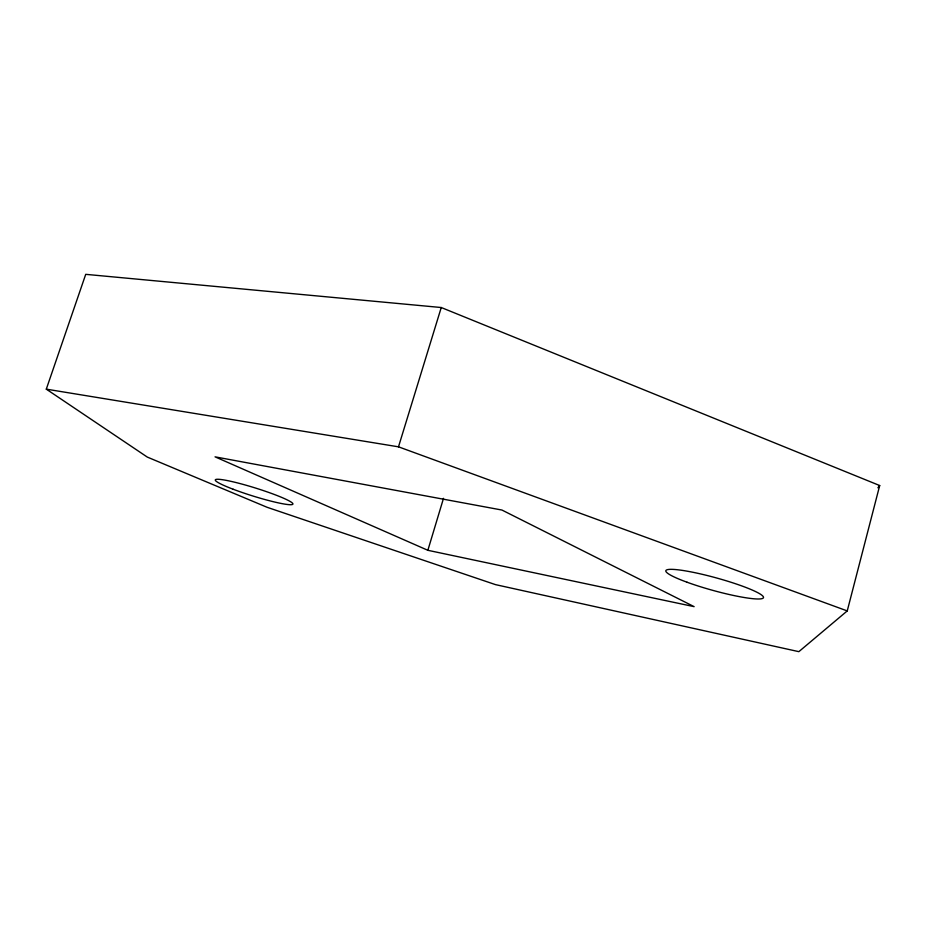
<?xml version="1.0" encoding="UTF-8"?>
<svg xmlns="http://www.w3.org/2000/svg" width="926" height="926" viewBox="0 0 926 926"><rect width="100%" height="100%" fill="white"/><g stroke="black" fill="none" stroke-linecap="round" stroke-linejoin="round"><path stroke-width="1.39" d="M847.244 610.917L879.7 485.537L441.251 307.525L85.724 274.339L46.3 389.151L147.292 457.074L267.093 507.286L495.479 584.619L798.849 651.661L847.244 610.917L398.493 446.83L46.3 389.151M427.858 550.299L215.052 456.842L501.938 510.041L694.13 606.646L427.858 550.299L443.508 498.327M398.493 446.83L441.251 307.525M877.917 487.77L879.7 485.537M687.069 582.234A50.617 6.47 15.4 0 0 763.337 597.895A50.617 6.47 15.4 0 0 693.574 572.407A50.617 6.47 15.4 0 0 687.069 582.234M233.144 489.229A40.675 4.19 17.3 0 0 292.871 504.161A40.675 4.19 17.3 0 0 236.188 482.585A40.675 4.19 17.3 0 0 233.144 489.229"/></g></svg>
